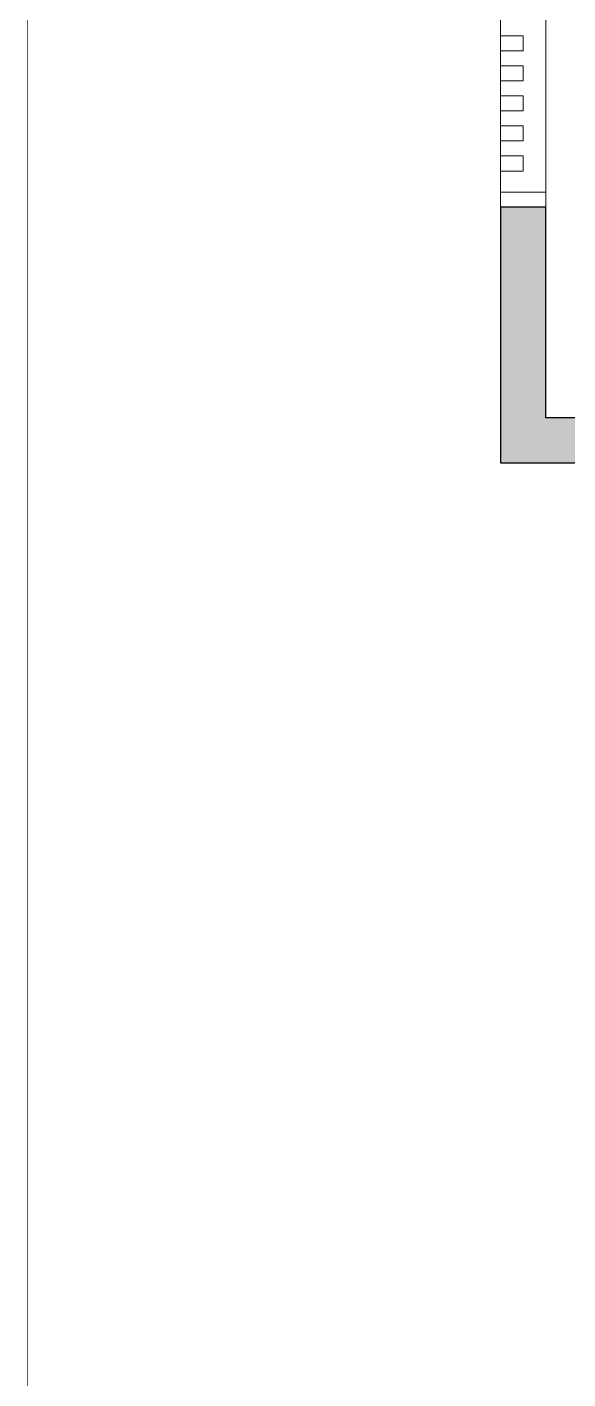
# Model space of a CAD drawing. Header units: millimetres. Extents: x 307301 to 459443, y -2888111 to -2805601.
# Drawn here: x 436814 to 438611, y -2883616 to -2879121 of the extents above; entities that cross this region are included whole.
import ezdxf

# ---------------------------------------------------------------- set-up
doc = ezdxf.new("R2010")
doc.units = ezdxf.units.MM
doc.header["$LTSCALE"] = 10
doc.header["$MEASUREMENT"] = 0
doc.linetypes.add('DASHED', pattern=[19.05, 12.7, -6.35])
doc.linetypes.add('HIDDEN', pattern=[9.525, 6.35, -3.175])
for name, color, linetype, lineweight in [('DOTTED', 7, 'DASHED', 5), ('HATCH WALL', 8, 'Continuous', 0), ('sanitary', 251, 'Continuous', 9)]:
    doc.layers.add(name, color=color, linetype=linetype, lineweight=lineweight)
doc.layers.add('PDA FURNITURE', color=6, linetype='Continuous')
doc.layers.add('WALL - PDA', color=1, linetype='Continuous')

msp = doc.modelspace()

# ---------------------------------------------------------------- hatches: boundary and pattern name
at = {"layer": 'HATCH WALL'}
msp.add_hatch(color=7, dxfattribs=at).paths.add_polyline_path([(438387.5, -2880570), (439947.5, -2880570), (439947.5, -2880420), (438537.5, -2880420), (438537.5, -2879720), (438387.5, -2879720)])

# ---------------------------------------------------------------- linework, layer by layer
at = {"layer": 'DOTTED', "color": 0, "ltscale": 50}
for p, q in [((438387.5, -2879720), (438387.5, -2877830)), ((438537.5, -2879720), (438537.5, -2877830))]:
    msp.add_line(p, q, dxfattribs=at)
at = {"layer": 'PDA FURNITURE', "color": 8, "linetype": 'HIDDEN', "ltscale": 10, "const_width": 2}
msp.add_lwpolyline([(436815.2, -2864894.4), (459441.6, -2864894.4), (459441.6, -2888110.5), (436815.2, -2888110.5)], close=True, dxfattribs=at)
at = {"layer": 'sanitary', "ltscale": 50, "elevation": 0}
for points in [[(438462.5, -2879149.8), (438387.5, -2879149.8), (438387.5, -2879199.8), (438462.5, -2879199.8)], [(438462.5, -2879249.8), (438387.5, -2879249.8), (438387.5, -2879299.8), (438462.5, -2879299.8)], [(438462.5, -2879349.8), (438387.5, -2879349.8), (438387.5, -2879399.8), (438462.5, -2879399.8)], [(438462.5, -2879449.7), (438387.5, -2879449.7), (438387.5, -2879499.7), (438462.5, -2879499.7)], [(438462.5, -2879549.7), (438387.5, -2879549.7), (438387.5, -2879599.7), (438462.5, -2879599.7)], [(438537.5, -2879670), (438387.5, -2879670), (438387.5, -2879720), (438537.5, -2879720)]]:
    msp.add_lwpolyline(points, close=True, dxfattribs=at)
at = {"layer": 'WALL - PDA', "elevation": 0}
msp.add_lwpolyline([(438387.5, -2880570), (439947.5, -2880570), (439947.5, -2880420), (438537.5, -2880420), (438537.5, -2879720), (438387.5, -2879720)], close=True, dxfattribs=at)

doc.saveas('drawing.dxf')
